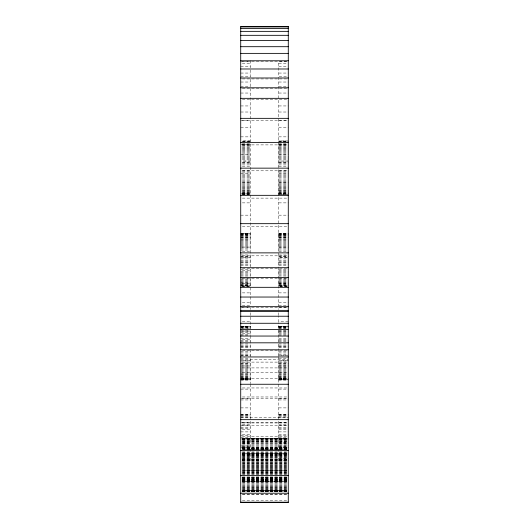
<?xml version="1.0" encoding="UTF-8"?>
<svg xmlns="http://www.w3.org/2000/svg" width="529" height="529" viewBox="0 0 529 529"><rect width="100%" height="100%" fill="white"/><g stroke="black" fill="none" stroke-linecap="round" stroke-linejoin="round"><path stroke-width="0.4" stroke-dasharray="2.65 1.98" d="M242.355 61.562L286.645 61.562M240.715 61.767L250.23 61.767M286.698 61.767L278.77 61.767L278.77 76.645L286.698 76.645M242.302 63.394L250.23 63.394M278.77 63.394L286.698 63.394M240.715 66.251L250.23 66.251M278.77 66.251L286.698 66.251M240.715 73.055L250.23 73.055M278.77 73.055L288.285 73.055M240.715 76.645L250.23 76.645M242.355 78.94L286.645 78.94M240.715 82.028L250.23 82.028M278.77 82.028L288.285 82.028M240.715 86.511L250.23 86.511M278.77 86.511L288.285 86.511M242.355 88.799L286.645 88.799M240.715 93.038L250.23 93.038M278.77 93.038L288.285 93.038M242.355 99.432L286.645 99.432M240.715 105.945L250.23 105.945M278.77 105.945L288.285 105.945M240.715 112.016L250.23 112.016M278.77 112.016L288.285 112.016M240.715 120.599L250.23 120.599M278.77 120.599L288.285 120.599M242.355 120.665L286.645 120.665M240.715 127.377L250.23 127.377M278.77 127.377L288.285 127.377M240.715 136.859L250.23 136.859M278.77 136.859L288.285 136.859M250.23 140.959L242.302 140.992L250.23 141.058M288.285 140.959L278.77 140.992L288.285 141.058M242.302 141.19L250.23 141.157M278.77 141.19L288.285 141.157M242.302 141.355L250.23 141.388M278.77 141.355L288.285 141.388M242.302 143.782L250.23 143.782M278.77 143.782L288.285 143.782M240.715 144.285L250.23 144.285M278.77 144.285L288.285 144.285M242.302 144.377L250.23 144.377M278.77 144.377L286.698 144.377M242.355 144.893L286.645 144.893M242.302 145.032L250.23 145.032M278.77 145.032L288.285 145.032M242.302 145.726L250.23 145.726M278.77 145.726L288.285 145.726M242.302 146.473L250.23 146.473M278.77 146.473L288.285 146.473M242.302 147.267L250.23 147.267M278.77 147.267L288.285 147.267M242.302 148.1L250.23 148.1M278.77 148.1L288.285 148.1M242.302 148.98L250.23 148.98M278.77 148.98L288.285 148.98M242.302 149.905L250.23 149.905M278.77 149.905L288.285 149.905M242.302 150.864L250.23 150.864M278.77 150.864L288.285 150.864M242.302 151.863L250.23 151.863M278.77 151.863L288.285 151.863M242.302 152.901L250.23 152.901M278.77 152.901L288.285 152.901M242.302 153.972L250.23 153.972M278.77 153.972L288.285 153.972M240.715 154.587L250.23 154.587M278.77 154.587L288.285 154.587M242.302 155.076L250.23 155.076M278.77 155.076L286.698 155.076M242.302 156.214L250.23 156.214M278.77 156.214L288.285 156.214M242.302 157.377L250.23 157.377M278.77 157.377L288.285 157.377M242.302 158.574L250.23 158.574M278.77 158.574L288.285 158.574M242.302 159.811L250.23 159.798M278.77 159.811L288.285 159.798M242.302 162.324L250.23 162.317M278.77 162.324L288.285 162.317M242.302 162.601L250.23 162.601M278.77 162.601L288.285 162.601M242.302 163.606L250.23 163.62M278.77 163.606L288.285 163.62M242.302 164.929L250.23 164.922M278.77 164.929L288.285 164.922M242.302 166.258L250.23 166.265M278.77 166.258L288.285 166.265M242.302 170.278L250.23 170.292M278.77 170.278L288.285 170.292M242.355 170.807L286.645 170.807M242.302 171.601L250.23 171.594M278.77 171.601L288.285 171.594M242.302 172.884L250.23 172.897M278.77 172.897L288.285 172.897M240.715 173.638L250.23 173.638M278.77 173.638L288.285 173.638M242.302 174.167L250.23 174.153M278.77 174.167L288.285 174.153M242.302 175.403L250.23 175.416M278.77 175.416L288.285 175.403M242.302 176.64L250.23 176.64M278.77 176.64L288.285 176.64M242.302 177.83L250.23 177.83M278.77 177.83L288.285 177.83M242.302 179L250.23 179M278.77 179L288.285 179M242.302 180.138L250.23 180.138M278.77 180.138L288.285 180.138M242.302 181.242L250.23 181.242M278.77 181.242L288.285 181.242M242.302 182.174L250.23 182.174M278.77 182.174L288.285 182.174M242.302 182.313L250.23 182.313M278.77 182.313L288.285 182.313M242.302 183.345L250.23 183.345M278.77 183.345L288.285 183.345M242.302 184.343L250.23 184.343M278.77 184.343L288.285 184.343M242.302 185.309L250.23 185.309M278.77 185.309L288.285 185.309M242.302 186.228L250.23 186.228M278.77 186.228L288.285 186.228M242.302 187.107L250.23 187.107M278.77 187.107L288.285 187.107M242.302 187.947L250.23 187.947M278.77 187.947L288.285 187.947M242.302 188.741L250.23 188.741M278.77 188.741L288.285 188.741M242.302 189.481L250.23 189.481M278.77 189.481L288.285 189.481M242.302 190.182L250.23 190.182M278.77 190.182L288.285 190.182M242.302 190.83L250.23 190.83M278.77 190.83L288.285 190.83M242.302 191.432L250.23 191.432M278.77 191.432L288.285 191.432M242.302 191.974L250.23 191.974M278.77 191.974L288.285 191.974M242.302 192.463L250.23 192.463M278.77 192.463L288.285 192.463M242.302 192.9L250.23 192.9M278.77 192.9L288.285 192.9M242.302 193.25L250.23 193.277M278.77 193.277L288.285 193.25M242.302 193.594L250.23 193.568M278.77 193.594L288.285 193.568M240.715 193.879L250.23 193.879M278.77 193.852L288.285 193.879M242.302 194.05L250.23 194.017M278.77 194.05L288.285 194.017M242.302 194.15L250.23 194.183M278.77 194.183L288.285 194.216L278.77 194.249M242.302 194.249L250.23 194.249M242.355 198.124L286.645 198.124M242.302 202.878L250.23 202.878M278.77 202.878L288.285 202.878M240.715 215.158L250.23 215.158M278.77 215.158L288.285 215.158M242.355 226.557L286.645 226.557M240.715 233.626L250.23 233.659L240.715 233.725M278.77 233.659L288.285 233.626M278.77 233.725L288.285 233.692M240.715 233.825L250.23 233.858M278.77 233.825L288.285 233.858M240.715 234.023L250.23 234.056M278.77 234.056L288.285 234.023M240.715 234.314L250.23 234.281M278.77 234.314L288.285 234.281M240.715 234.631L250.23 234.598M278.77 234.631L288.285 234.598M240.715 234.975L250.23 234.975M278.77 234.975L288.285 234.975M240.715 235.412L250.23 235.412M278.77 235.412L288.285 235.412M240.715 235.901L250.23 235.901M278.77 235.901L288.285 235.901M240.715 236.45L250.23 236.45M278.77 236.45L288.285 236.45M240.715 237.045L250.23 237.045M278.77 237.045L288.285 237.045M240.715 237.336L250.23 237.336M278.77 237.336L288.285 237.336M240.715 237.693L250.23 237.693M278.77 237.693L288.285 237.693M240.715 238.394L250.23 238.394M278.77 238.394L288.285 238.394M240.715 239.141L250.23 239.141M278.77 239.141L288.285 239.141M240.715 239.935L250.23 239.935M278.77 239.935L288.285 239.935M240.715 240.768L250.23 240.768M278.77 240.768L288.285 240.768M240.715 241.647L250.23 241.647M278.77 241.647L288.285 241.647M240.715 242.573L250.23 242.573M278.77 242.573L288.285 242.573M240.715 243.532L250.23 243.532M278.77 243.532L288.285 243.532M240.715 244.53L250.23 244.53M278.77 244.53L288.285 244.53M240.715 245.568L250.23 245.568M278.77 245.568L288.285 245.568M240.715 246.64L250.23 246.64M278.77 246.64L288.285 246.64M242.302 247.083L250.23 247.083M278.77 247.083L288.285 247.083M240.715 247.744L250.23 247.744M278.77 247.744L288.285 247.744M240.715 248.881L250.23 248.881M278.77 248.881L288.285 248.881M240.715 250.045L250.23 250.045M278.77 250.045L288.285 250.045M242.302 251.242L250.23 251.242M278.77 251.242L288.285 251.242M240.715 254.991L250.23 254.978M278.77 254.978L288.285 254.978M242.355 255.824L286.645 255.824M240.715 256.274L250.23 256.274M278.77 256.274L288.285 256.274M240.715 256.287L250.23 256.287M278.77 256.287L288.285 256.287M286.698 257.59L278.77 257.59L288.285 257.597M240.715 258.919L250.23 258.932M278.77 258.919L288.285 258.932M240.715 260.275L250.23 260.275M278.77 260.275L288.285 260.275M240.715 261.624L250.23 261.617M278.77 261.617L288.285 261.617M240.715 262.49L250.23 262.49M278.77 262.49L288.285 262.49M240.715 262.946L250.23 262.959M278.77 262.959L288.285 262.959M240.715 264.262L250.23 264.269M278.77 264.262L288.285 264.262M240.715 265.565L250.23 265.551M278.77 265.565L286.698 265.551M242.355 268.679L286.645 268.679M240.715 269.307L250.23 269.307M278.77 269.307L288.285 269.307M242.302 270.498L250.23 270.498M278.77 270.498L286.698 270.498M240.715 271.668L250.23 271.668M278.77 271.668L288.285 271.668M240.715 272.805L250.23 272.805M278.77 272.759L288.285 272.759M240.715 273.91L250.23 273.91M278.77 273.91L288.285 273.91M240.715 274.981L250.23 274.981M278.77 274.981L288.285 274.981M240.715 276.012L250.23 276.012M278.77 276.012L288.285 276.012M242.355 278.519L286.645 278.519M240.715 278.895L250.23 278.895M278.77 278.895L288.285 278.895M240.715 279.775L250.23 279.775M278.77 279.775L288.285 279.775M240.715 280.615L250.23 280.615M278.77 280.615L288.285 280.615M240.715 281.402L250.23 281.402M278.77 281.402L288.285 281.402M240.715 282.149L250.23 282.149M278.77 282.149L288.285 282.149M240.715 282.85L250.23 282.85M278.77 282.896L288.285 282.896M242.302 283.213L250.23 283.213M278.77 283.213L288.285 283.213M240.715 283.498L250.23 283.498M278.77 283.498L288.285 283.498M240.715 284.093L250.23 284.093M278.77 284.093L288.285 284.093M240.715 284.642L250.23 284.642M278.77 284.642L288.285 284.642M240.715 285.131L250.23 285.131M278.77 285.131L288.285 285.131M240.715 285.567L250.23 285.567M278.77 285.567L288.285 285.567M286.698 285.918L278.77 285.918L288.285 285.944M242.302 286.235L250.23 286.235L240.715 286.262M286.698 286.235L278.77 286.235L288.285 286.262M242.302 292.881L250.23 292.881M278.77 292.881L288.285 292.881M242.302 302.7L250.23 302.7M278.77 302.7L288.285 302.7M242.302 305.392L250.23 305.392L250.23 60.299M278.77 305.392L288.285 305.392M240.715 307.547L250.23 307.547L250.23 309.485M278.77 307.547L288.285 307.547M242.355 307.633L286.645 307.633M242.302 321.804L250.23 321.804M288.285 321.804L278.77 321.804L278.77 316.031M240.715 326.34L250.23 326.3M278.77 326.3L288.285 326.34M240.715 326.406L250.23 326.373M288.285 326.406L278.77 326.459L288.285 326.532M240.715 326.532L250.23 326.505M242.302 326.671L250.23 326.671M278.77 326.671L288.285 326.671M240.715 326.697L250.23 326.73M278.77 326.697L288.285 326.73M240.715 326.988L250.23 326.955M278.77 326.955L288.285 326.988M240.715 327.306L250.23 327.279M278.77 327.279L288.285 327.306M240.715 327.656L250.23 327.656M278.77 327.656L288.285 327.656M242.302 328.086L250.23 328.086M278.77 328.086L286.698 328.086M240.715 328.582L250.23 328.582M278.77 328.582L288.285 328.582M240.715 330.651L250.23 330.651M278.77 330.651L288.285 330.651M242.302 331.081L250.23 331.068M278.77 331.081L288.285 331.068M240.715 331.815L250.23 331.815M278.77 331.815L288.285 331.815M240.715 332.609L250.23 332.609M278.77 332.609L288.285 332.609M242.302 333.442L250.23 333.442M278.77 333.442L286.698 333.442M240.715 334.321L250.23 334.321M278.77 334.321L288.285 334.321M240.715 335.247L250.23 335.247M278.77 335.247L288.285 335.247M240.715 338.243L250.23 338.243M278.77 338.243L286.698 338.243M242.302 339.314L250.23 339.314M278.77 339.314L286.698 339.314M240.715 340.418L250.23 340.418M278.77 340.418L288.285 340.418M240.715 341.555L250.23 341.555M278.77 341.555L288.285 341.555M240.715 343.916L250.23 343.916M278.77 343.916L288.285 343.916M240.715 345.146L250.23 345.133M278.77 345.146L288.285 345.133M240.715 346.396L250.23 346.383M278.77 346.383L288.285 346.396M240.715 346.905L250.23 346.905M278.77 346.905L288.285 346.905M240.715 347.652L250.23 347.665M278.77 347.665L288.285 347.652M242.355 350.509L286.645 350.509M240.715 351.593L250.23 351.6M278.77 351.6L288.285 351.593M240.715 352.942L250.23 352.942M278.77 352.942L288.285 352.942M240.715 354.285L250.23 354.291M278.77 354.291L288.285 354.285M240.715 355.62L250.23 355.627M278.77 355.62L288.285 355.627M240.715 355.739L250.23 355.739M288.285 355.739L278.77 355.739L278.77 322.578M240.715 358.226L250.23 358.232M278.77 358.226L288.285 358.226M240.715 359.495L288.285 359.495M240.715 361.975L250.23 361.975M278.77 361.975L288.285 361.975M242.355 362.107L286.645 362.107M240.715 363.172L250.23 363.172M278.77 363.172L288.285 363.172M240.715 363.41L250.23 363.41M278.77 363.41L288.285 363.41M240.715 364.336L250.23 364.336M278.77 364.336L288.285 364.336M240.715 365.473L250.23 365.473M278.77 365.473L288.285 365.473M242.302 365.962L250.23 365.962M278.77 365.962L288.285 365.962M240.715 366.577L250.23 366.577M278.77 366.577L288.285 366.577M240.715 367.648L250.23 367.648M278.77 367.648L288.285 367.648M242.355 367.913L286.645 367.913M240.715 368.68L250.23 368.68M278.77 368.68L288.285 368.68M240.715 369.678L250.23 369.678M278.77 369.678L288.285 369.678M240.715 370.644L250.23 370.644M278.77 370.644L288.285 370.644M240.715 371.563L250.23 371.563M278.77 371.563L288.285 371.563M242.355 372.264L286.645 372.264M240.715 372.442L250.23 372.442M278.77 372.442L288.285 372.442M240.715 373.282L250.23 373.282M278.77 373.282L288.285 373.282M240.715 374.069L250.23 374.069M278.77 374.069L288.285 374.069M240.715 374.816L250.23 374.816M278.77 374.816L288.285 374.816M240.715 375.517L250.23 375.517M278.77 375.517L288.285 375.517M240.715 376.165L250.23 376.165M278.77 376.165L288.285 376.165M240.715 376.76L250.23 376.76M278.77 376.76L288.285 376.76M240.715 377.309L250.23 377.309M278.77 377.309L288.285 377.309M240.715 377.799L250.23 377.799M278.77 377.799L288.285 377.799M240.715 378.235L250.23 378.235M278.77 378.235L288.285 378.235M242.355 378.314L286.645 378.314M240.715 378.585L250.23 378.585M278.77 378.585L288.285 378.585M240.715 378.612L250.23 378.612M278.77 378.612L288.285 378.612M240.715 378.929L250.23 378.903M278.77 378.929L288.285 378.903M240.715 379.161L250.23 379.187M278.77 379.161L288.285 379.187M240.715 379.353L250.23 379.353L240.715 379.485M288.285 379.353L278.77 379.353L288.285 379.485M240.715 379.584L250.23 379.518M278.77 379.518L288.285 379.584M240.715 380.146L250.23 380.146M278.77 380.146L288.285 380.146M242.355 387.962L286.645 387.962M240.715 389.106L250.23 389.106M278.77 389.106L288.285 389.106M242.355 396.968L286.645 396.968M240.715 398.37L250.23 398.37M278.77 398.37L288.285 398.37M242.355 398.661L286.645 398.661M240.715 399.95L250.23 399.95M278.77 399.95L288.285 399.95M240.715 407.892L250.23 407.892M278.77 407.892L288.285 407.892M240.715 414.604L250.23 414.604M278.77 414.604L288.285 414.604M240.715 414.762L250.23 414.762M278.77 414.762L288.285 414.762M240.715 415.067L250.23 415.067M278.77 415.067L286.698 415.067M240.715 415.172L250.23 415.172M278.77 415.172L288.285 415.172M240.715 416.217L250.23 416.217M278.77 416.217L288.285 416.217M240.715 417.612L288.285 417.612M240.715 417.831L250.23 417.831M278.77 417.831L288.285 417.831M240.715 422.479L250.23 422.479M278.77 422.479L286.698 422.479M242.355 422.605L286.645 422.605M242.355 422.969L286.645 422.969M242.302 424.39L250.23 424.39M278.77 424.39L288.285 424.39M242.355 425.23L286.645 425.23M240.715 425.362L250.23 425.362M278.77 425.362L288.285 425.362M240.715 427.478L250.23 427.505M278.77 427.478L288.285 427.505M240.715 428.523L250.23 428.523M278.77 428.523L288.285 428.523M242.302 429.641L250.23 429.641M278.77 429.641L288.285 429.641M240.715 431.889L250.23 431.889M278.77 431.889L288.285 431.889M242.302 434.527L250.23 434.527M278.77 434.527L288.285 434.527M240.715 435.387L250.23 435.387M278.77 435.387L288.285 435.387M242.355 436.372L286.645 436.372M240.715 437.423L250.23 437.423M278.77 437.423L286.698 437.423M286.645 438.296L242.355 438.329L286.645 438.396M242.302 438.515L288.285 438.515M242.355 438.72L286.645 438.686M240.715 438.951L288.285 438.951M242.302 439.037L250.23 439.037M278.77 439.037L288.285 439.037M242.355 439.295L286.645 439.268M242.355 439.645L286.645 439.645M242.355 440.082L286.645 440.082M242.355 440.571L286.645 440.571M242.355 441.113L286.645 441.113M242.355 441.715L286.645 441.715M242.355 441.827L286.645 441.827M242.355 442.363L286.645 442.363M242.302 442.502L250.23 442.502M278.77 442.502L288.285 442.502M242.355 443.057L286.645 443.057M242.302 443.163L250.23 443.163M278.77 443.163L288.285 443.163M242.355 443.805L286.645 443.805M242.355 444.598L286.645 444.598M242.355 445.438L286.645 445.438M240.715 445.967L250.23 445.967M278.77 445.967L288.285 445.967M242.355 446.317L286.645 446.317M242.302 446.886L250.23 446.886M278.77 446.886L286.698 446.886M242.355 447.236L286.645 447.236M240.715 447.389L250.23 447.389M278.77 447.389L288.285 447.389M242.302 447.494L250.23 447.494M278.77 447.494L288.285 447.494M242.355 447.884L286.645 447.818M242.355 447.964L286.645 447.944M242.355 448.07L286.645 448.089M242.355 448.255L286.645 448.235M242.355 448.44L286.645 448.46M242.355 448.685L286.645 448.685M242.355 448.962L286.645 448.962M242.355 449.624L286.645 449.624M242.355 451.865L286.645 451.865M242.355 452.401L286.645 452.407M242.355 452.969L286.645 452.969M242.302 453.089L250.23 453.089M278.77 453.089L288.285 453.089M242.355 453.333L286.645 453.333M242.355 454.18L286.645 454.18M242.302 454.292L250.23 454.292M278.77 454.292L288.285 454.292M242.355 454.709L286.645 454.709M242.355 454.828L286.645 454.834M242.355 455.495L286.645 455.495M242.302 455.542L288.285 455.542M242.355 455.905L286.645 455.905M242.355 456.183L286.645 456.183M242.355 456.891L286.645 456.891M242.355 457.135L286.645 457.129M242.302 457.552L288.285 457.552M242.355 458.372L286.645 458.365M242.302 458.775L250.23 458.775M278.77 458.775L288.285 458.775M242.302 459.099L288.285 459.099M242.355 459.436L286.645 459.436M242.355 459.641L286.645 459.641M242.355 459.913L286.645 459.913M242.302 460.184L250.23 460.184M278.77 460.184L288.285 460.184M242.355 460.66L286.645 460.66M242.302 460.805L288.285 460.805M242.355 460.951L286.645 460.951M242.355 461.519L286.645 461.519M242.355 462.253L286.645 462.253M242.355 462.353L286.645 462.359M242.355 463.206L286.645 463.199M242.355 463.583L286.645 463.596M242.355 464.065L286.645 464.065M242.355 464.931L286.645 464.931M242.355 465.07L286.645 465.07M242.355 465.804L286.645 465.804M242.355 466.287L286.645 466.274M242.355 466.664L286.645 466.671M242.355 467.51L286.645 467.517M242.355 467.616L286.645 467.616M242.355 468.337L286.645 468.344M242.355 468.919L286.645 468.919M242.355 469.15L286.645 469.15M242.355 469.957L286.645 469.957M242.355 470.228L286.645 470.228M242.355 471.504L286.645 471.484M242.355 471.696L286.645 471.696M242.355 472.252L286.645 472.252M242.355 472.741L286.645 472.741M242.355 472.979L286.645 472.979M242.355 473.686L286.645 473.686M242.355 473.964L286.645 473.964M242.355 474.374L286.645 474.374M242.355 476.9L286.645 476.9M242.355 477.462L286.645 477.462M242.355 477.469L286.645 477.469M242.355 477.654L286.645 477.654M242.355 478.004L286.645 478.004M242.355 478.514L286.645 478.507M242.355 478.566L286.645 478.566M242.355 478.996L286.645 478.996M242.355 479.446L286.645 479.446M242.355 479.638L286.645 479.638M242.355 479.81L286.645 479.863M242.355 479.889L286.645 479.889M242.355 480.246L286.645 480.246M242.355 480.596L286.645 480.603M242.355 480.676L286.645 480.676M242.355 480.907L286.645 480.907M242.355 481.185L286.645 481.185M242.355 481.43L286.645 481.41M242.355 481.8L286.645 481.78M242.355 481.906L286.645 481.926M242.355 482.051L286.645 481.985M242.355 482.633L286.645 482.633M242.355 483.552L286.645 483.552M242.355 484.432L286.645 484.432M242.355 485.272L286.645 485.272M242.355 486.065L286.645 486.065M242.355 486.746L286.645 486.806M242.355 487.315L286.645 487.315M242.355 487.507L286.645 487.507M242.355 488.155L286.645 488.155M242.355 488.756L286.645 488.756M242.355 489.299L286.645 489.299M242.355 489.788L286.645 489.788M242.355 490.224L286.645 490.224M242.355 491.176L286.645 491.15M242.355 491.342L286.645 491.342M242.355 491.375L286.645 491.428M242.355 491.507L286.645 491.474M242.355 491.573L286.645 491.6M242.355 491.772L286.645 491.772M242.355 494.099L286.645 494.099M242.355 494.522L286.645 494.522M242.355 500.798L286.645 500.798M278.77 77.135L278.77 309.485M278.77 312.758L278.77 315.515M278.77 356.434L278.77 460.805M250.23 312.758L250.23 316.851M250.23 317.096L250.23 383.69M250.23 384.219L250.23 460.805M250.23 161.041L242.302 161.041L250.23 161.054M288.285 161.041L278.77 161.041L288.285 161.054M250.23 257.59L240.715 257.59L250.23 257.597M250.23 285.918L240.715 285.918L250.23 285.944M250.23 360.738L240.715 360.738L250.23 360.752M288.285 360.738L278.77 360.738L288.285 360.752M286.645 449.194L242.355 449.194L286.645 449.273M286.645 453.545L242.355 453.545L286.645 453.565M286.645 470.691L242.355 470.691L286.645 470.737M286.645 481.635L242.355 481.615L286.645 481.674M286.645 490.575L242.355 490.575L286.645 490.601M286.645 490.892L242.355 490.892L286.645 490.919"/><path stroke-width="0.79" d="M240.715 26.926L288.285 26.926M240.715 28.559L288.285 28.559M240.715 31.363L288.285 31.363M240.715 35.324L288.285 35.324M240.715 40.435L288.285 40.435M240.715 46.697L288.285 46.697M240.715 53.376L288.285 53.376M240.715 60.782L288.285 60.782M240.715 68.988L288.285 68.988M240.715 77.994L288.285 77.994M240.715 87.781L288.285 87.781M240.715 98.334L288.285 98.334M240.715 118.344L288.285 118.344M240.715 142.387L288.285 142.387M240.715 168.149L288.285 168.149M240.715 195.333L288.285 195.333M240.715 223.668L288.285 223.668M240.715 252.869L288.285 252.869M240.715 267.694L288.285 267.694M240.715 277.54L288.285 277.54M240.715 287.32L288.285 287.32M240.715 297.04L288.285 297.04M240.715 306.675L288.285 306.675M240.715 310.371L288.285 310.371M240.715 311.449L288.285 311.449M240.715 316.23L288.285 316.23M240.715 323.272L288.285 323.272M240.715 329.521L288.285 329.521M240.715 336.047L288.285 336.047M240.715 342.818L288.285 342.818M240.715 349.801L288.285 349.801M240.715 356.956L288.285 356.956M240.715 384.259L288.285 384.259M240.715 419.656L288.285 419.656M240.715 450.543L288.285 450.543M240.715 475.531L288.285 475.531M240.715 493.213L288.285 493.213M240.715 502.186L288.285 502.186M288.285 26.45L240.715 26.45L240.715 502.55L288.285 502.55L288.285 26.45"/></g></svg>
